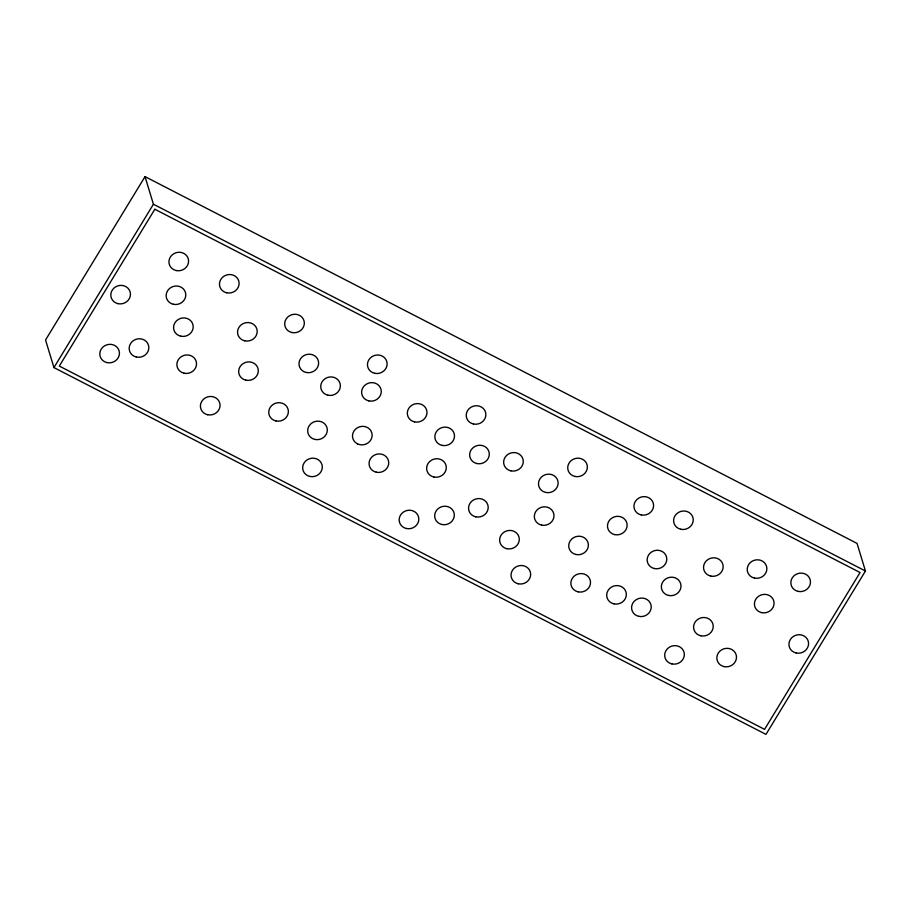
<?xml version="1.0" encoding="UTF-8"?>
<svg xmlns="http://www.w3.org/2000/svg" width="911" height="911" viewBox="0 0 911 911"><rect width="100%" height="100%" fill="white"/><g stroke="black" fill="none" stroke-linecap="round" stroke-linejoin="round"><path stroke-width="1.37" d="M145.031 176.62L45.55 339.985L53.943 367.589L765.969 734.38L865.45 571.015L857.057 543.411L145.031 176.62L153.424 204.235L865.45 571.015M53.943 367.589L153.424 204.235M154.824 209.245L59.317 366.074L764.568 729.358L860.075 572.529L154.824 209.245M118.02 303.659A9.884 9.201 -16.9 0 0 130.148 291.953A9.884 9.201 -16.9 0 0 113.727 288.309A9.884 9.201 -16.9 0 0 118.02 303.659M796.146 652.982A9.884 9.201 -16.9 0 0 808.262 641.276A9.884 9.201 -16.9 0 0 791.853 637.632A9.884 9.201 -16.9 0 0 796.146 652.982M275.953 420.95A9.884 9.201 -16.9 0 0 288.07 409.244A9.884 9.201 -16.9 0 0 271.66 405.6A9.884 9.201 -16.9 0 0 275.953 420.95M368.83 400.897A9.884 9.201 -16.9 0 0 380.957 389.191A9.884 9.201 -16.9 0 0 364.548 385.547A9.884 9.201 -16.9 0 0 368.83 400.897M475.77 516.833A9.884 9.201 -16.9 0 0 487.886 505.127A9.884 9.201 -16.9 0 0 471.477 501.483A9.884 9.201 -16.9 0 0 475.77 516.833M614.697 534.609A9.884 9.201 -16.9 0 0 626.825 522.903A9.884 9.201 -16.9 0 0 610.404 519.259A9.884 9.201 -16.9 0 0 614.697 534.609M638.793 616.348A9.884 9.201 -16.9 0 0 650.921 604.642A9.884 9.201 -16.9 0 0 634.5 600.998A9.884 9.201 -16.9 0 0 638.793 616.348M184.102 373.214A9.884 9.201 -16.9 0 0 196.218 361.508A9.884 9.201 -16.9 0 0 179.809 357.864A9.884 9.201 -16.9 0 0 184.102 373.214M173.363 304.285A9.884 9.201 -16.9 0 0 185.48 292.579A9.884 9.201 -16.9 0 0 169.07 288.935A9.884 9.201 -16.9 0 0 173.363 304.285M376.277 472.205A9.884 9.201 -16.9 0 0 388.405 460.499A9.884 9.201 -16.9 0 0 371.984 456.855A9.884 9.201 -16.9 0 0 376.277 472.205M541.555 525.1A9.884 9.201 -16.9 0 0 553.672 513.383A9.884 9.201 -16.9 0 0 537.262 509.739A9.884 9.201 -16.9 0 0 541.555 525.1M710.728 576.071A9.884 9.201 -16.9 0 0 722.856 564.365A9.884 9.201 -16.9 0 0 706.446 560.72A9.884 9.201 -16.9 0 0 710.728 576.071M244.763 340.828A9.884 9.201 -16.9 0 0 256.891 329.122A9.884 9.201 -16.9 0 0 240.47 325.478A9.884 9.201 -16.9 0 0 244.763 340.828M306.198 372.474A9.884 9.201 -16.9 0 0 318.315 360.767A9.884 9.201 -16.9 0 0 301.905 357.123A9.884 9.201 -16.9 0 0 306.198 372.474M473.435 424.002A9.884 9.201 -16.9 0 0 485.552 412.296A9.884 9.201 -16.9 0 0 469.142 408.652A9.884 9.201 -16.9 0 0 473.435 424.002M510.843 470.839A9.884 9.201 -16.9 0 0 522.971 459.133A9.884 9.201 -16.9 0 0 506.562 455.489A9.884 9.201 -16.9 0 0 510.843 470.839M578.075 591.831A9.884 9.201 -16.9 0 0 590.203 580.125A9.884 9.201 -16.9 0 0 573.793 576.481A9.884 9.201 -16.9 0 0 578.075 591.831M226.68 292.795A9.884 9.201 -16.9 0 0 238.796 281.089A9.884 9.201 -16.9 0 0 222.386 277.445A9.884 9.201 -16.9 0 0 226.68 292.795M724.063 666.601A9.884 9.201 -16.9 0 0 736.179 654.895A9.884 9.201 -16.9 0 0 719.77 651.251A9.884 9.201 -16.9 0 0 724.063 666.601M680.802 529.268A9.884 9.201 -16.9 0 0 692.929 517.562A9.884 9.201 -16.9 0 0 676.52 513.918A9.884 9.201 -16.9 0 0 680.802 529.268M406.374 528.505A9.884 9.201 -16.9 0 0 418.502 516.788A9.884 9.201 -16.9 0 0 402.093 513.144A9.884 9.201 -16.9 0 0 406.374 528.505M107.008 362.601A9.884 9.201 -16.9 0 0 119.136 350.894A9.884 9.201 -16.9 0 0 102.727 347.25A9.884 9.201 -16.9 0 0 107.008 362.601M207.617 414.733A9.884 9.201 -16.9 0 0 219.745 403.026A9.884 9.201 -16.9 0 0 203.335 399.382A9.884 9.201 -16.9 0 0 207.617 414.733M798.059 591.376A9.884 9.201 -16.9 0 0 810.175 579.669A9.884 9.201 -16.9 0 0 793.766 576.025A9.884 9.201 -16.9 0 0 798.059 591.376M671.897 663.914A9.884 9.201 -16.9 0 0 684.024 652.208A9.884 9.201 -16.9 0 0 667.615 648.564A9.884 9.201 -16.9 0 0 671.897 663.914M574.932 476.442A9.884 9.201 -16.9 0 0 587.06 464.735A9.884 9.201 -16.9 0 0 570.65 461.091A9.884 9.201 -16.9 0 0 574.932 476.442M374.683 373.294A9.884 9.201 -16.9 0 0 386.811 361.576A9.884 9.201 -16.9 0 0 370.39 357.932A9.884 9.201 -16.9 0 0 374.683 373.294M136.388 357.044A9.884 9.201 -16.9 0 0 148.516 345.337A9.884 9.201 -16.9 0 0 132.095 341.693A9.884 9.201 -16.9 0 0 136.388 357.044M309.865 476.442A9.884 9.201 -16.9 0 0 321.993 464.735A9.884 9.201 -16.9 0 0 305.584 461.091A9.884 9.201 -16.9 0 0 309.865 476.442M518.245 583.78A9.884 9.201 -16.9 0 0 530.361 572.074A9.884 9.201 -16.9 0 0 513.952 568.43A9.884 9.201 -16.9 0 0 518.245 583.78M641.162 514.909A9.884 9.201 -16.9 0 0 653.278 503.202A9.884 9.201 -16.9 0 0 636.869 499.558A9.884 9.201 -16.9 0 0 641.162 514.909M700.787 635.776A9.884 9.201 -16.9 0 0 712.914 624.069A9.884 9.201 -16.9 0 0 696.494 620.425A9.884 9.201 -16.9 0 0 700.787 635.776M433.852 477A9.884 9.201 -16.9 0 0 445.98 465.293A9.884 9.201 -16.9 0 0 429.571 461.649A9.884 9.201 -16.9 0 0 433.852 477M245.879 380.172A9.884 9.201 -16.9 0 0 257.995 368.454A9.884 9.201 -16.9 0 0 241.586 364.81A9.884 9.201 -16.9 0 0 245.879 380.172M414.539 421.873A9.884 9.201 -16.9 0 0 426.667 410.166A9.884 9.201 -16.9 0 0 410.246 406.522A9.884 9.201 -16.9 0 0 414.539 421.873M314.887 439.421A9.884 9.201 -16.9 0 0 327.003 427.714A9.884 9.201 -16.9 0 0 310.594 424.07A9.884 9.201 -16.9 0 0 314.887 439.421M291.907 332.526A9.884 9.201 -16.9 0 0 304.023 320.82A9.884 9.201 -16.9 0 0 287.614 317.176A9.884 9.201 -16.9 0 0 291.907 332.526M575.946 554.492A9.884 9.201 -16.9 0 0 588.062 542.785A9.884 9.201 -16.9 0 0 571.652 539.141A9.884 9.201 -16.9 0 0 575.946 554.492M327.949 395.203A9.884 9.201 -16.9 0 0 340.065 383.485A9.884 9.201 -16.9 0 0 323.656 379.853A9.884 9.201 -16.9 0 0 327.949 395.203M357.533 443.873A9.884 9.201 -16.9 0 0 372.144 435.105A9.884 9.201 -16.9 0 0 357.271 427.851A9.884 9.201 -16.9 0 0 357.533 443.873M476.852 463.528A9.884 9.201 -16.9 0 0 488.979 451.81A9.884 9.201 -16.9 0 0 472.57 448.166A9.884 9.201 -16.9 0 0 476.852 463.528M668.572 595.452A9.884 9.201 -16.9 0 0 680.688 583.746A9.884 9.201 -16.9 0 0 664.278 580.102A9.884 9.201 -16.9 0 0 668.572 595.452M180.777 336.193A9.884 9.201 -16.9 0 0 192.893 324.487A9.884 9.201 -16.9 0 0 176.483 320.843A9.884 9.201 -16.9 0 0 180.777 336.193M506.846 548.707A9.884 9.201 -16.9 0 0 518.974 537A9.884 9.201 -16.9 0 0 502.553 533.356A9.884 9.201 -16.9 0 0 506.846 548.707M613.912 603.856A9.884 9.201 -16.9 0 0 626.028 592.15A9.884 9.201 -16.9 0 0 609.618 588.506A9.884 9.201 -16.9 0 0 613.912 603.856M761.63 612.636A9.884 9.201 -16.9 0 0 773.758 600.93A9.884 9.201 -16.9 0 0 757.337 597.286A9.884 9.201 -16.9 0 0 761.63 612.636M176.153 270.533A9.884 9.201 -16.9 0 0 188.27 258.826A9.884 9.201 -16.9 0 0 171.86 255.182A9.884 9.201 -16.9 0 0 176.153 270.533M441.881 524.497A9.884 9.201 -16.9 0 0 454.008 512.791A9.884 9.201 -16.9 0 0 437.599 509.147A9.884 9.201 -16.9 0 0 441.881 524.497M545.689 492.43A9.884 9.201 -16.9 0 0 557.817 480.723A9.884 9.201 -16.9 0 0 541.407 477.079A9.884 9.201 -16.9 0 0 545.689 492.43M654.36 568.532A9.884 9.201 -16.9 0 0 666.476 556.826A9.884 9.201 -16.9 0 0 650.067 553.182A9.884 9.201 -16.9 0 0 654.36 568.532M754.422 578.075A9.884 9.201 -16.9 0 0 766.55 566.357A9.884 9.201 -16.9 0 0 750.14 562.725A9.884 9.201 -16.9 0 0 754.422 578.075M442.074 445.388A9.884 9.201 -16.9 0 0 454.19 433.682A9.884 9.201 -16.9 0 0 437.781 430.038A9.884 9.201 -16.9 0 0 442.074 445.388"/></g></svg>
